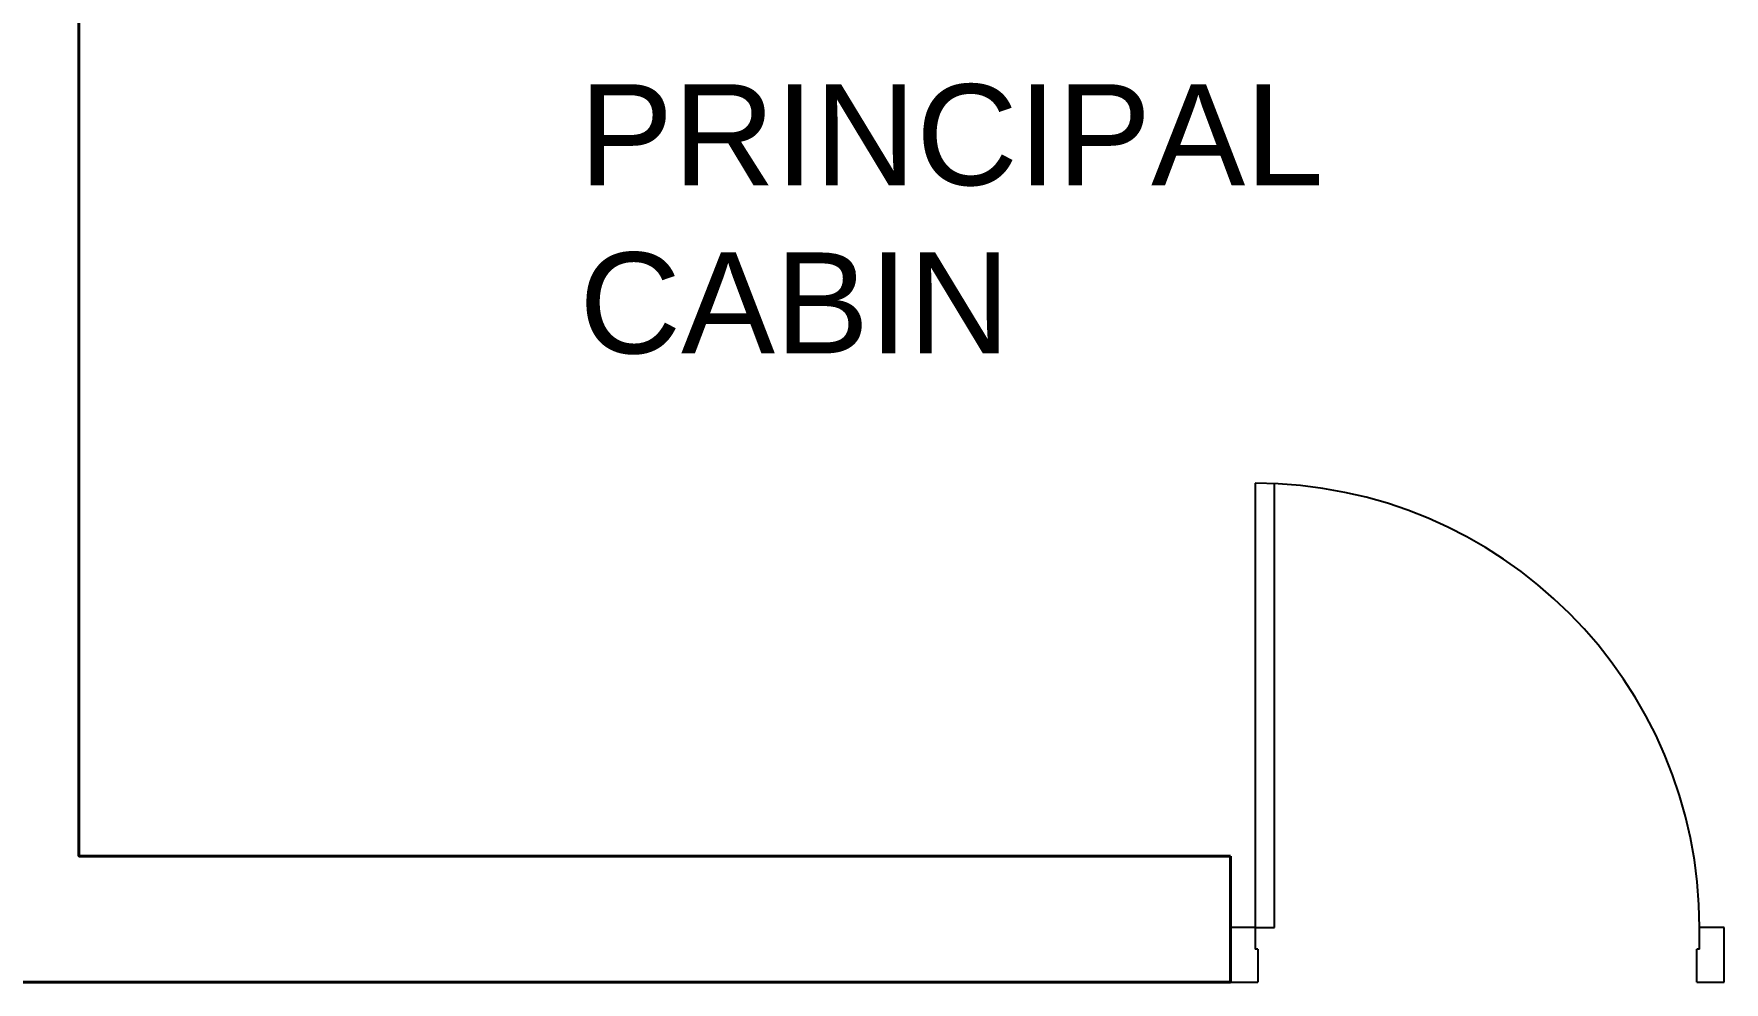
# Model space of a CAD drawing. Header units: metres. Extents: x -353 to 1688, y -477 to 135.
# Drawn here: x -297.015 to -293.933, y -224.719 to -222.989 of the extents above; entities that cross this region are included whole.
import ezdxf

# ---------------------------------------------------------------- set-up
doc = ezdxf.new("R2010")
doc.units = ezdxf.units.M
doc.header["$MEASUREMENT"] = 0
doc.layers.add('door space', color=1, linetype='Continuous')
doc.layers.add('TEXT', color=141, linetype='Continuous', plot=False)
doc.layers.add('WALL', color=2, linetype='Continuous', lineweight=40)
doc.styles.get("Standard").update_dxf_attribs({"font": 'arial.ttf'})

msp = doc.modelspace()

# ---------------------------------------------------------------- linework, layer by layer
at = {"layer": 'Defpoints'}
msp.add_line((-296.9327, -224.489), (-296.93368, -224.489), dxfattribs=at)
at = {"layer": 'door space'}
for p, q in [((-294.7877, -223.809), (-294.7877, -224.619)), ((-294.7527, -224.619), (-294.7527, -223.809)), ((-294.7877, -224.619), (-294.8327, -224.619)), ((-294.8327, -224.619), (-294.8327, -224.719)), ((-294.7877, -224.619), (-294.7527, -224.619)), ((-294.7877, -224.619), (-294.7877, -224.659)), ((-293.9327, -224.619), (-293.9777, -224.619)), ((-293.9777, -224.659), (-293.9777, -224.619)), ((-293.9327, -224.719), (-293.9327, -224.619)), ((-294.7827, -224.659), (-294.7877, -224.659)), ((-294.7827, -224.659), (-294.7827, -224.719)), ((-293.9777, -224.659), (-293.9827, -224.659)), ((-293.9827, -224.719), (-293.9827, -224.659)), ((-294.8327, -224.719), (-294.7827, -224.719)), ((-293.9827, -224.719), (-293.9327, -224.719))]:
    msp.add_line(p, q, dxfattribs=at)
msp.add_ellipse((-294.7877, -224.619), major_axis=(-0.57276, 0.57276), ratio=1, start_param=3.9269908, end_param=5.4977871, dxfattribs=at)
at = {"layer": 'WALL'}
for p, q in [((-296.9327, -221.359), (-296.9327, -224.489)), ((-294.8327, -224.489), (-296.9327, -224.489)), ((-294.8327, -224.489), (-294.8327, -224.719)), ((-296.93368, -224.719), (-299.2634, -224.719)), ((-294.8327, -224.719), (-296.93368, -224.719))]:
    msp.add_line(p, q, dxfattribs=at)

# ---------------------------------------------------------------- texts
at = {"layer": 'TEXT', "insert": (-296.02019, -223.08108), "char_height": 0.1840499, "attachment_point": 1}
msp.add_mtext_dynamic_manual_height_columns('PRINCIPAL CABIN', width=0.2373658, gutter_width=0.92025, heights=[0], dxfattribs=at)

doc.saveas('drawing.dxf')
